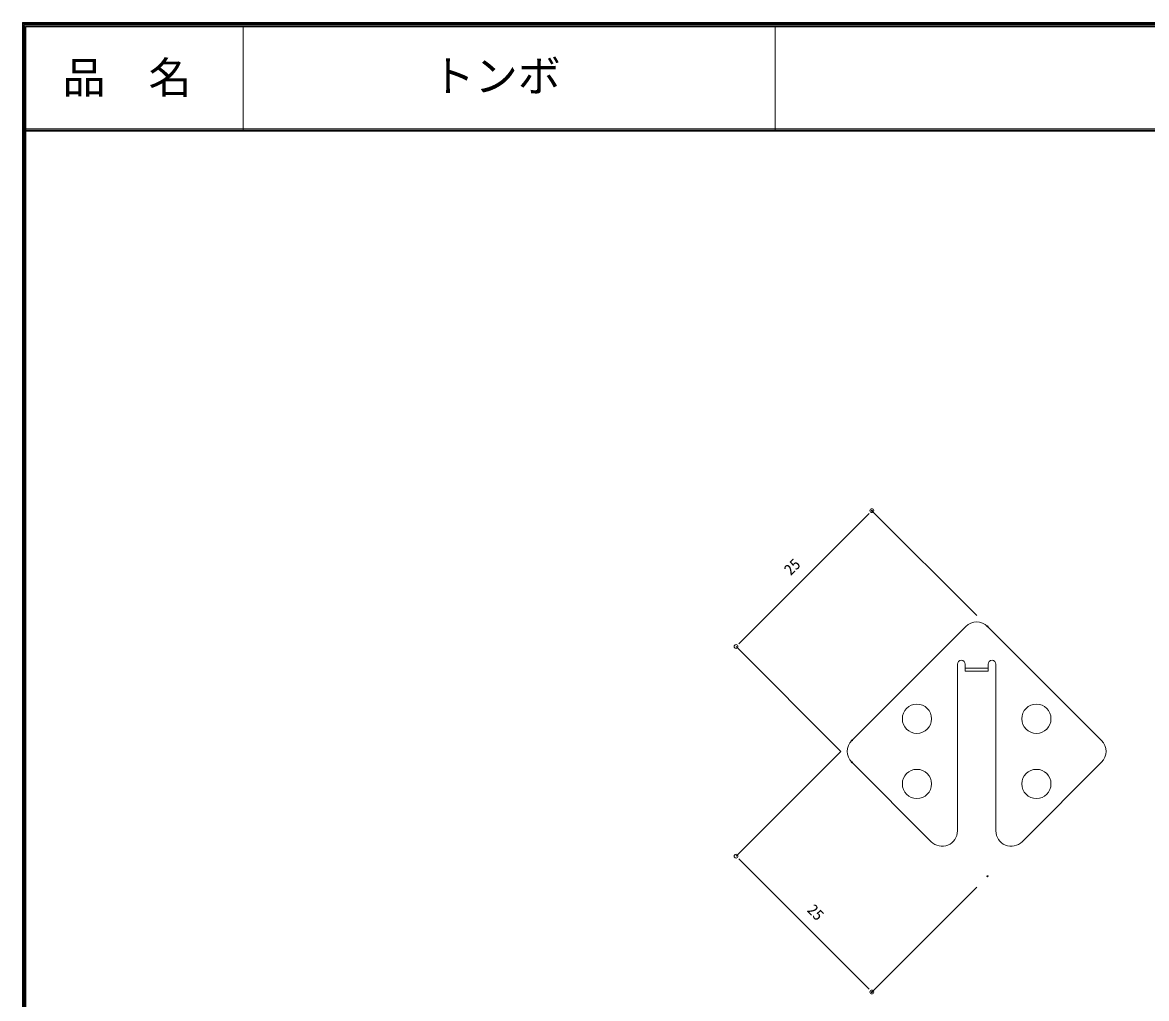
# Model space of a CAD drawing. Units: millimetres, scale not verified. Extents: x -140 to 140, y -96 to 96.
# Drawn here: x -140.5 to 5.9, y -31.4 to 95.7 of the extents above; entities that cross this region are included whole.
import ezdxf
from ezdxf.enums import TextEntityAlignment as Align

# ---------------------------------------------------------------- set-up
doc = ezdxf.new("R2010")
doc.units = ezdxf.units.MM
doc.header["$LTSCALE"] = 0.25
doc.header["$PDMODE"] = 32
doc.header["$PDSIZE"] = 0.125
for name, color, linetype, lineweight in [('0-0_0', 7, 'Continuous', 9), ('0-2_一般', 3, 'Continuous', 18), ('0-5_GREEN', 3, 'Continuous', 18)]:
    doc.layers.add(name, color=color, linetype=linetype, lineweight=lineweight)
doc.layers.add('0-1_Defpoints', color=7, linetype='Continuous')
doc.styles.add('ＭＳ ゴシック', font='')
doc.styles.get('ＭＳ ゴシック').set_extended_font_data('MS Gothic')

# ---------------------------------------------------------------- blocks, each defined once
blk = doc.blocks.new('_DOT')
at = {"layer": '0-0_0'}
blk.add_line((-0.5, 0), (-1, 0), dxfattribs=at)
blk.add_circle((0, 0), 0.25, dxfattribs=at)
blk.add_circle((0, 0), 0.25, dxfattribs=at)
blk = doc.blocks.new('D22')
at = {"layer": '0-1_Defpoints'}
for p in [(-54.0577, 22.5789), (-38.9902, 7.5114), (-56.6679, -10.1663)]:
    blk.add_point(p, dxfattribs=at)
at = {"layer": '0-2_一般'}
for p, q in [((-40.4044, 8.9256), (-54.0577, 22.5789)), ((-71.0283, 5.6083), (-54.7648, 21.8718)), ((-58.0821, -8.7521), (-71.7354, 4.9012))]:
    blk.add_line(p, q, dxfattribs=at)
for p, rotation in [((-54.0577, 22.5789), 45), ((-71.7354, 4.9012), 225)]:
    blk.add_blockref('_DOT', p, dxfattribs=dict(at, rotation=rotation))
at = {"layer": '0-2_一般', "color": 7, "style": 'ＭＳ ゴシック'}
blk.add_text('25', height=1.466, rotation=45, dxfattribs=at).set_placement((-64.3107, 13.7401), align=Align.BOTTOM_LEFT)
blk = doc.blocks.new('D23')
at = {"layer": '0-1_Defpoints'}
for p in [(-56.6679, -7.3378), (-38.9902, -25.0155), (-54.0577, -40.083)]:
    blk.add_point(p, dxfattribs=at)
at = {"layer": '0-2_一般'}
for p, q in [((-58.0821, -8.7521), (-71.7354, -22.4053)), ((-71.0283, -23.1124), (-54.7648, -39.3759)), ((-40.4044, -26.4297), (-54.0577, -40.083))]:
    blk.add_line(p, q, dxfattribs=at)
for p, rotation in [((-71.7354, -22.4053), 135), ((-54.0577, -40.083), 315)]:
    blk.add_blockref('_DOT', p, dxfattribs=dict(at, rotation=rotation))
at = {"layer": '0-2_一般', "color": 7, "style": 'ＭＳ ゴシック'}
blk.add_text('25', height=1.466, rotation=315, dxfattribs=at).set_placement((-62.8965, -29.83), align=Align.BOTTOM_LEFT)

msp = doc.modelspace()

# ---------------------------------------------------------------- linework, layer by layer
at = {"layer": '0-0_0'}
for p, q in [((-17.6634, 17.0413), (-32.5126, 2.1921)), ((0.0143, 2.1921), (-14.8349, 17.0413)), ((-18.7491, -9.5714), (-18.7491, 12.1271)), ((-17.7491, 11.6271), (-17.7491, 12.1271)), ((-14.7491, 11.6271), (-14.7491, 12.1271)), ((-13.7491, 12.1271), (-13.7491, -9.5714)), ((-17.7491, 11.2271), (-17.7491, 11.6271)), ((-14.7491, 11.6271), (-17.7491, 11.6271)), ((-14.7491, 11.2271), (-17.7491, 11.2271)), ((-14.7491, 11.2271), (-14.7491, 11.6271)), ((-32.5126, -0.6363), (-22.1634, -10.9856)), ((-10.3349, -10.9856), (0.0143, -0.6363))]:
    msp.add_line(p, q, dxfattribs=at)
for centre in [(-24.0273, 5.0205), (-8.471, 5.0205), (-24.0273, -3.4648), (-8.471, -3.4648)]:
    msp.add_circle(centre, 1.9, dxfattribs=at)
for centre, radius, start, end in [((-16.2491, 15.6271), 2, 45, 135), ((-18.2491, 12.1271), 0.5, 0, 180), ((-14.2491, 12.1271), 0.5, 0, 180), ((-31.0984, 0.7779), 2, 135, 225), ((-1.3999, 0.7779), 2, 315, 45), ((-20.7491, -9.5714), 2, 225, 0), ((-11.7491, -9.5714), 2, 180, 315)]:
    msp.add_arc(centre, radius, start, end, dxfattribs=at)
at = {"layer": '0-5_GREEN'}
for p, q in [((140.4893, 95.6626), (-140.4907, 95.6626)), ((140.3493, 95.5226), (-140.3857, 95.5226)), ((140.2093, 95.3826), (-140.2807, 95.3826)), ((140.0693, 95.2426), (-140.1757, 95.2426)), ((-42.5052, 95.291), (-42.5052, 81.711)), ((139.9293, 95.1026), (-140.0707, 95.1026)), ((-111.746, 95.1026), (-111.746, 81.5226)), ((139.9293, 81.8026), (-140.1757, 81.8026)), ((139.9293, 81.6626), (-140.1757, 81.6626)), ((139.9293, 81.5226), (-140.1757, 81.5226))]:
    msp.add_line(p, q, dxfattribs=at)
for points in [[(-140.4907, 95.6626), (-140.4907, -95.6682), (140.4893, -95.6682)], [(-140.3857, 95.5226), (-140.3857, -95.5632), (140.3493, -95.5632)], [(-140.2807, 95.3826), (-140.2807, -95.4582), (140.2093, -95.4582)], [(-140.1757, 95.2426), (-140.1757, -95.3532), (140.0693, -95.3532)], [(-140.0707, 95.1026), (-140.0707, -95.2482), (139.9293, -95.2482)]]:
    msp.add_lwpolyline(points, dxfattribs=at)

# ---------------------------------------------------------------- block references
at = {"layer": '0-2_一般'}
for name in ['D22', 'D23']:
    msp.add_blockref(name, (24.1553, 9.5299), dxfattribs=at)

# ---------------------------------------------------------------- texts
at = {"layer": '0-5_GREEN', "color": 7, "style": 'ＭＳ ゴシック'}
for s, p in [('品\u3000名', (-135.2778, 85.2033)), ('トンボ', (-87.2056, 85.4201))]:
    msp.add_text(s, height=4.106, dxfattribs=at).set_placement(p, align=Align.BOTTOM_LEFT)

doc.saveas('drawing.dxf')
